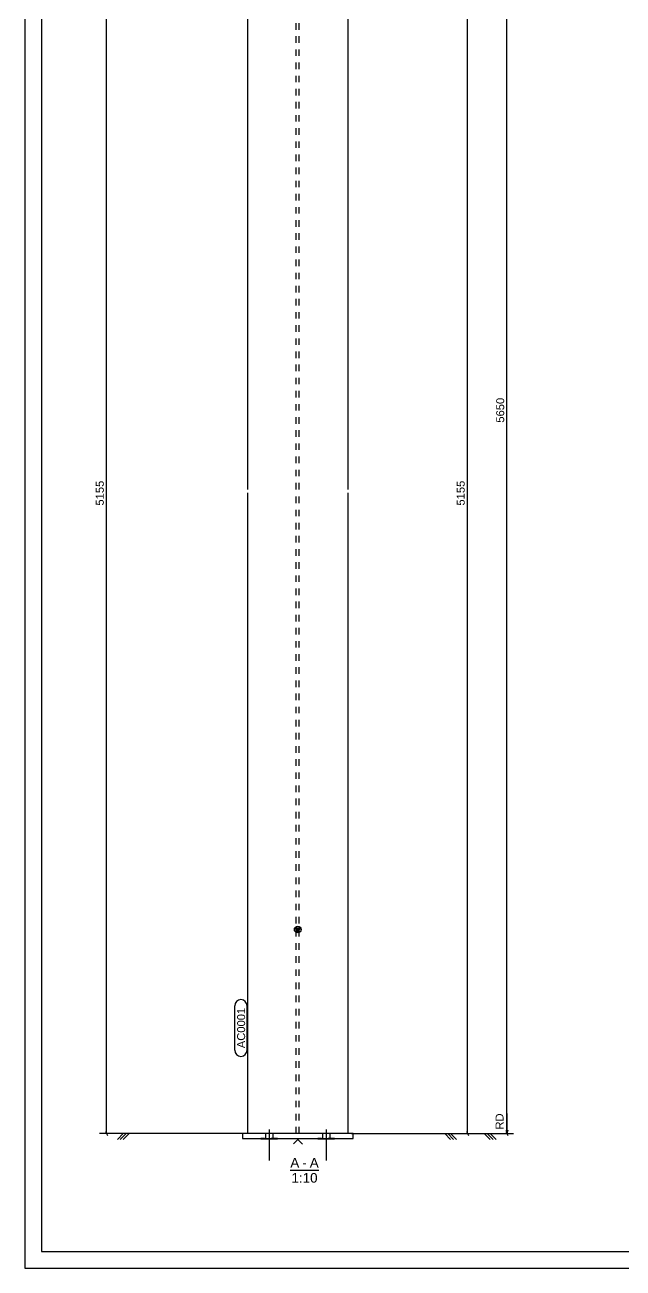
# Model space of a CAD drawing. Header units: millimetres. Extents: x -222 to 619, y -24 to 570.
# Drawn here: x -222.2 to -43.7, y -24.2 to 346.9 of the extents above; entities that cross this region are included whole.
import ezdxf

# ---------------------------------------------------------------- set-up
doc = ezdxf.new("R2010")
doc.units = ezdxf.units.MM
doc.linetypes.add('DXK_LINE_DOT2', pattern=[3.9198, 1.9599, -1.9599])
doc.styles.add('Arial', font='ARIAL.TTF', dxfattribs={"height": 0.2})

# ---------------------------------------------------------------- blocks, each defined once
blk = doc.blocks.new('Unknown-43704914-2219')
at = {"color": 5, "linetype": 'Continuous'}
for p, q in [((-222.23, 569.83), (-222.23, -24.17)), ((-217.23, 564.83), (-217.23, -19.17)), ((-217.23, -19.17), (613.77, -19.17)), ((-222.23, -24.17), (618.77, -24.17))]:
    blk.add_line(p, q, dxfattribs=at)
blk = doc.blocks.new('Unknown-43704914-11 - 8151')
at = {"color": 6, "linetype": 'Continuous'}
blk.add_line((-143.01, 5.1), (-134.55, 5.1), dxfattribs=at)
at = {"color": 0, "linetype": 'Continuous'}
blk.add_wipeout([(-140.35, 5.85), (-140.35, 8.85), (-143.01, 8.85), (-143.01, 5.85)], dxfattribs=at)
blk.add_wipeout([(-138.11, 5.85), (-138.11, 8.85), (-139.45, 8.85), (-139.45, 5.85)], dxfattribs=at)
blk.add_wipeout([(-134.55, 5.85), (-134.55, 8.85), (-137.21, 8.85), (-137.21, 5.85)], dxfattribs=at)
at = {"color": 6, "linetype": 'Continuous', "style": 'Arial'}
blk.add_text('-', height=2.87, dxfattribs=at).set_placement((-139.45, 5.85))
at = {"color": 0, "linetype": 'Continuous'}
blk.add_wipeout([(-134.89, 1.35), (-134.89, 4.35), (-142.67, 4.35), (-142.67, 1.35)], dxfattribs=at)
at = {"color": 6, "linetype": 'Continuous', "style": 'Arial'}
for s, height, p in [('A', 2.87, (-143.01, 5.85)), ('A', 2.87, (-137.21, 5.85)), ('1:10', 2.865, (-142.67, 1.35))]:
    blk.add_text(s, height=height, dxfattribs=at).set_placement(p)
blk = doc.blocks.new('Part-43704914-8166 - 8151')
at = {"color": 2, "linetype": 'Continuous'}
for p, q in [((-124.3, 16), (-157.3, 16)), ((-157.3, 16), (-157.3, 14.5)), ((-124.3, 14.5), (-124.3, 16)), ((-157.3, 14.5), (-124.3, 14.5)), ((-140.8, 14.2), (-142.1, 12.9)), ((-140.8, 14.2), (-139.4, 12.8))]:
    blk.add_line(p, q, dxfattribs=at)
blk = doc.blocks.new('Part-43704914-8170 - 8151')
at = {"linetype": 'Continuous'}
blk.add_hatch(color=2, dxfattribs=at).paths.add_polyline_path([(-140.8, 76), (-141.6, 77.4), (-140, 77.4)])
at = {"color": 2, "linetype": 'Continuous'}
for p, q in [((-155.8, 541.25), (-155.8, 208.25)), ((-125.8, 541.25), (-125.8, 208.25)), ((-155.8, 207.25), (-155.8, 16)), ((-125.8, 207.25), (-125.8, 16)), ((-140.8, 76), (-141.6, 77.4)), ((-141.6, 77.4), (-140, 77.4)), ((-140, 77.4), (-140.8, 76))]:
    blk.add_line(p, q, dxfattribs=at)
at = {"color": 7, "linetype": 'DXK_LINE_DOT2'}
for p, q in [((-141.23, 208.25), (-141.23, 541.25)), ((-140.38, 208.25), (-140.38, 541.25)), ((-141.23, 16), (-141.23, 207.25)), ((-140.38, 16), (-140.38, 207.25)), ((-125.8, 16), (-155.8, 16))]:
    blk.add_line(p, q, dxfattribs=at)
at = {"color": 2, "linetype": 'Continuous'}
blk.add_circle((-140.8, 76.9), 1, dxfattribs=at)
blk = doc.blocks.new('Bolt-43704914-8174 - 8151')
at = {"color": 3, "linetype": 'Continuous'}
for p, q in [((-150.4, 16), (-150.4, 14.5)), ((-149.3, 17.25), (-149.3, 8)), ((-148.2, 16), (-148.2, 14.5)), ((-133.4, 16), (-133.4, 14.5)), ((-132.3, 17.25), (-132.3, 8)), ((-131.2, 16), (-131.2, 14.5))]:
    blk.add_line(p, q, dxfattribs=at)
blk = doc.blocks.new('Surfacing-43704914-8188 - 8151')
at = {"color": 7, "linetype": 'Continuous'}
for p, q in [((-134.8, 14.5), (-134.8, 14.45)), ((-134.8, 14.45), (-129.8, 14.45)), ((-129.8, 14.5), (-129.8, 14.45))]:
    blk.add_line(p, q, dxfattribs=at)
at = {"color": 246, "linetype": 'DXK_LINE_DOT2'}
blk.add_line((-134.8, 14.5), (-129.8, 14.5), dxfattribs=at)
blk = doc.blocks.new('Surfacing-43704914-8189 - 8151')
at = {"color": 7, "linetype": 'Continuous'}
for p, q in [((-134.8, 14.5), (-134.8, 14.45)), ((-129.8, 14.45), (-134.8, 14.45)), ((-129.8, 14.5), (-129.8, 14.45))]:
    blk.add_line(p, q, dxfattribs=at)
at = {"color": 246, "linetype": 'DXK_LINE_DOT2'}
blk.add_line((-129.8, 14.5), (-134.8, 14.5), dxfattribs=at)
blk = doc.blocks.new('Surfacing-43704914-8190 - 8151')
at = {"color": 7, "linetype": 'Continuous'}
for p, q in [((-151.8, 14.5), (-151.8, 14.45)), ((-146.8, 14.45), (-151.8, 14.45)), ((-146.8, 14.5), (-146.8, 14.45))]:
    blk.add_line(p, q, dxfattribs=at)
at = {"color": 246, "linetype": 'DXK_LINE_DOT2'}
blk.add_line((-146.8, 14.5), (-151.8, 14.5), dxfattribs=at)
blk = doc.blocks.new('Surfacing-43704914-8191 - 8151')
at = {"color": 7, "linetype": 'Continuous'}
for p, q in [((-151.8, 14.5), (-151.8, 14.45)), ((-151.8, 14.45), (-146.8, 14.45)), ((-146.8, 14.5), (-146.8, 14.45))]:
    blk.add_line(p, q, dxfattribs=at)
at = {"color": 246, "linetype": 'DXK_LINE_DOT2'}
blk.add_line((-151.8, 14.5), (-146.8, 14.5), dxfattribs=at)
blk = doc.blocks.new('StraightDimension-43704914-8465 - 8151')
at = {"color": 0, "linetype": 'Continuous'}
blk.add_wipeout([(-78.88, 22.52), (-82.38, 22.52), (-82.38, 16.7), (-78.88, 16.7)], dxfattribs=at)
at = {"color": 7, "linetype": 'Continuous'}
for p, q in [((-78.38, 16), (-78.38, 447.75)), ((-78.38, 22.02), (-78.38, 16)), ((-124.8, 16), (-76.38, 16)), ((-124.8, 16), (-76.38, 16)), ((-85.13, 16), (-83.38, 14.25)), ((-85.13, 16), (-81.63, 16)), ((-85.13, 16), (-83.38, 14.25)), ((-85.13, 16), (-81.63, 16)), ((-84.25, 16), (-82.5, 14.25)), ((-84.25, 16), (-82.5, 14.25)), ((-83.38, 16), (-81.63, 14.25)), ((-83.38, 16), (-81.63, 14.25)), ((-78.68, 16.6), (-78.08, 15.4)), ((-78.63, 17), (-78.38, 16)), ((-78.13, 17), (-78.38, 16))]:
    blk.add_line(p, q, dxfattribs=at)
at = {"color": 7, "linetype": 'Continuous', "style": 'Arial'}
blk.add_text('RD', height=2.388, rotation=90.0002, dxfattribs=at).set_placement((-79.38, 17.2))
at = {"color": 0}
blk.add_wipeout([(-78.68, 236.08), (-82.18, 236.08), (-82.18, 227.67), (-78.68, 227.67)], dxfattribs=at)
at = {"color": 7, "style": 'Arial'}
blk.add_text('5650', height=2.388, rotation=90.0002, dxfattribs=at).set_placement((-79.18, 228.17))
blk = doc.blocks.new('StraightDimension-43704914-8565 - 8151')
at = {"color": 7, "linetype": 'Continuous'}
for p, q in [((-197.88, 16), (-197.88, 398.25)), ((-156.8, 16), (-199.93, 16)), ((-198.18, 16.6), (-197.58, 15.4)), ((-192.88, 16), (-194.63, 14.25)), ((-191.13, 16), (-194.63, 16)), ((-192.01, 16), (-193.76, 14.25)), ((-191.13, 16), (-192.88, 14.25))]:
    blk.add_line(p, q, dxfattribs=at)
at = {"color": 0}
blk.add_wipeout([(-198.18, 211.33), (-201.68, 211.33), (-201.68, 202.92), (-198.18, 202.92)], dxfattribs=at)
at = {"color": 7, "style": 'Arial'}
blk.add_text('5155', height=2.388, rotation=90.0002, dxfattribs=at).set_placement((-198.68, 203.42))
blk = doc.blocks.new('StraightDimension-43704914-8714 - 8151')
at = {"color": 7, "linetype": 'Continuous'}
for p, q in [((-90.18, 16), (-90.18, 398.25)), ((-124.8, 16), (-88.18, 16)), ((-96.93, 16), (-95.18, 14.25)), ((-96.93, 16), (-93.43, 16)), ((-96.05, 16), (-94.3, 14.25)), ((-95.18, 16), (-93.43, 14.25)), ((-90.48, 16.6), (-89.88, 15.4))]:
    blk.add_line(p, q, dxfattribs=at)
at = {"color": 0}
blk.add_wipeout([(-90.48, 211.33), (-93.98, 211.33), (-93.98, 202.92), (-90.48, 202.92)], dxfattribs=at)
at = {"color": 7, "style": 'Arial'}
blk.add_text('5155', height=2.388, rotation=90.0002, dxfattribs=at).set_placement((-90.98, 203.42))
blk = doc.blocks.new('Mark-43704914-8255 - 8151')
at = {"color": 0}
blk.add_wipeout([(-156.5, 53.51), (-159, 53.51), (-159, 41.47), (-156.5, 41.47)], dxfattribs=at)
blk.add_wipeout([(-156.5, 53.51), (-159, 53.51), (-159, 41.47), (-156.5, 41.47)], dxfattribs=at)
at = {"color": 3, "linetype": 'Continuous'}
for p, q in [((-159.6, 40.87), (-159.6, 54.11)), ((-155.9, 40.87), (-155.9, 54.11))]:
    blk.add_line(p, q, dxfattribs=at)
for centre, start, end in [((-157.75, 54.11), 360, 180), ((-157.75, 40.87), 180, 360)]:
    blk.add_arc(centre, 1.85, start, end, dxfattribs=at)
at = {"color": 3, "style": 'Arial'}
blk.add_text('AC0001', height=2.388, rotation=90.0002, dxfattribs=at).set_placement((-156.5, 41.47))

msp = doc.modelspace()

# ---------------------------------------------------------------- block references
for name in ['Unknown-43704914-2219', 'Part-43704914-8170 - 8151', 'Part-43704914-8166 - 8151', 'Surfacing-43704914-8190 - 8151', 'Surfacing-43704914-8191 - 8151', 'Surfacing-43704914-8188 - 8151', 'Surfacing-43704914-8189 - 8151']:
    msp.add_blockref(name, (0, 0))

# ---------------------------------------------------------------- next in the draw order: block references
for name in ['StraightDimension-43704914-8465 - 8151', 'StraightDimension-43704914-8565 - 8151', 'Unknown-43704914-11 - 8151']:
    msp.add_blockref(name, (0, 0))

# ---------------------------------------------------------------- next in the draw order: block references
for name in ['StraightDimension-43704914-8714 - 8151', 'Mark-43704914-8255 - 8151', 'Bolt-43704914-8174 - 8151']:
    msp.add_blockref(name, (0, 0))

doc.saveas('drawing.dxf')
